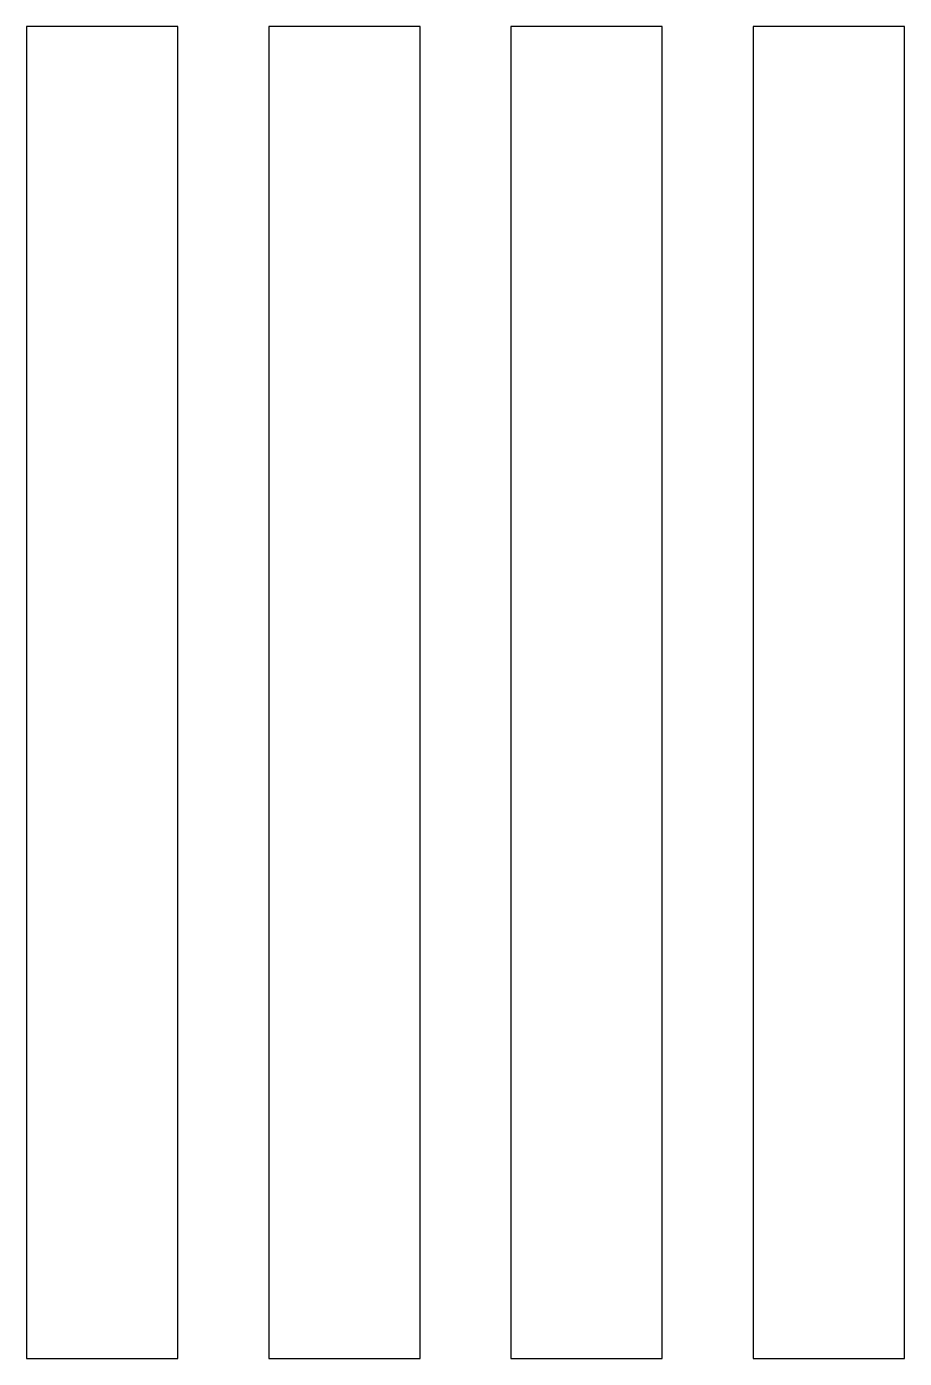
# Model space of a CAD drawing. Header units: metres. Extents: x -6.5 to 22.5, y -22 to 22.
import ezdxf

# ---------------------------------------------------------------- set-up
doc = ezdxf.new("R2010")
doc.units = ezdxf.units.M

msp = doc.modelspace()

# ---------------------------------------------------------------- linework, layer by layer
for p, q in [((-1.5, 22), (-6.5, 22)), ((-6.5, 22), (-6.5, -22)), ((-1.5, -22), (-1.5, 22)), ((6.5, 22), (1.5, 22)), ((1.5, 22), (1.5, -22)), ((6.5, -22), (6.5, 22)), ((14.5, 22), (9.5, 22)), ((9.5, 22), (9.5, -22)), ((14.5, -22), (14.5, 22)), ((22.5, 22), (17.5, 22)), ((17.5, 22), (17.5, -22)), ((22.5, -22), (22.5, 22)), ((-6.5, -22), (-1.5, -22)), ((1.5, -22), (6.5, -22)), ((9.5, -22), (14.5, -22)), ((17.5, -22), (22.5, -22))]:
    msp.add_line(p, q)

doc.saveas('drawing.dxf')
